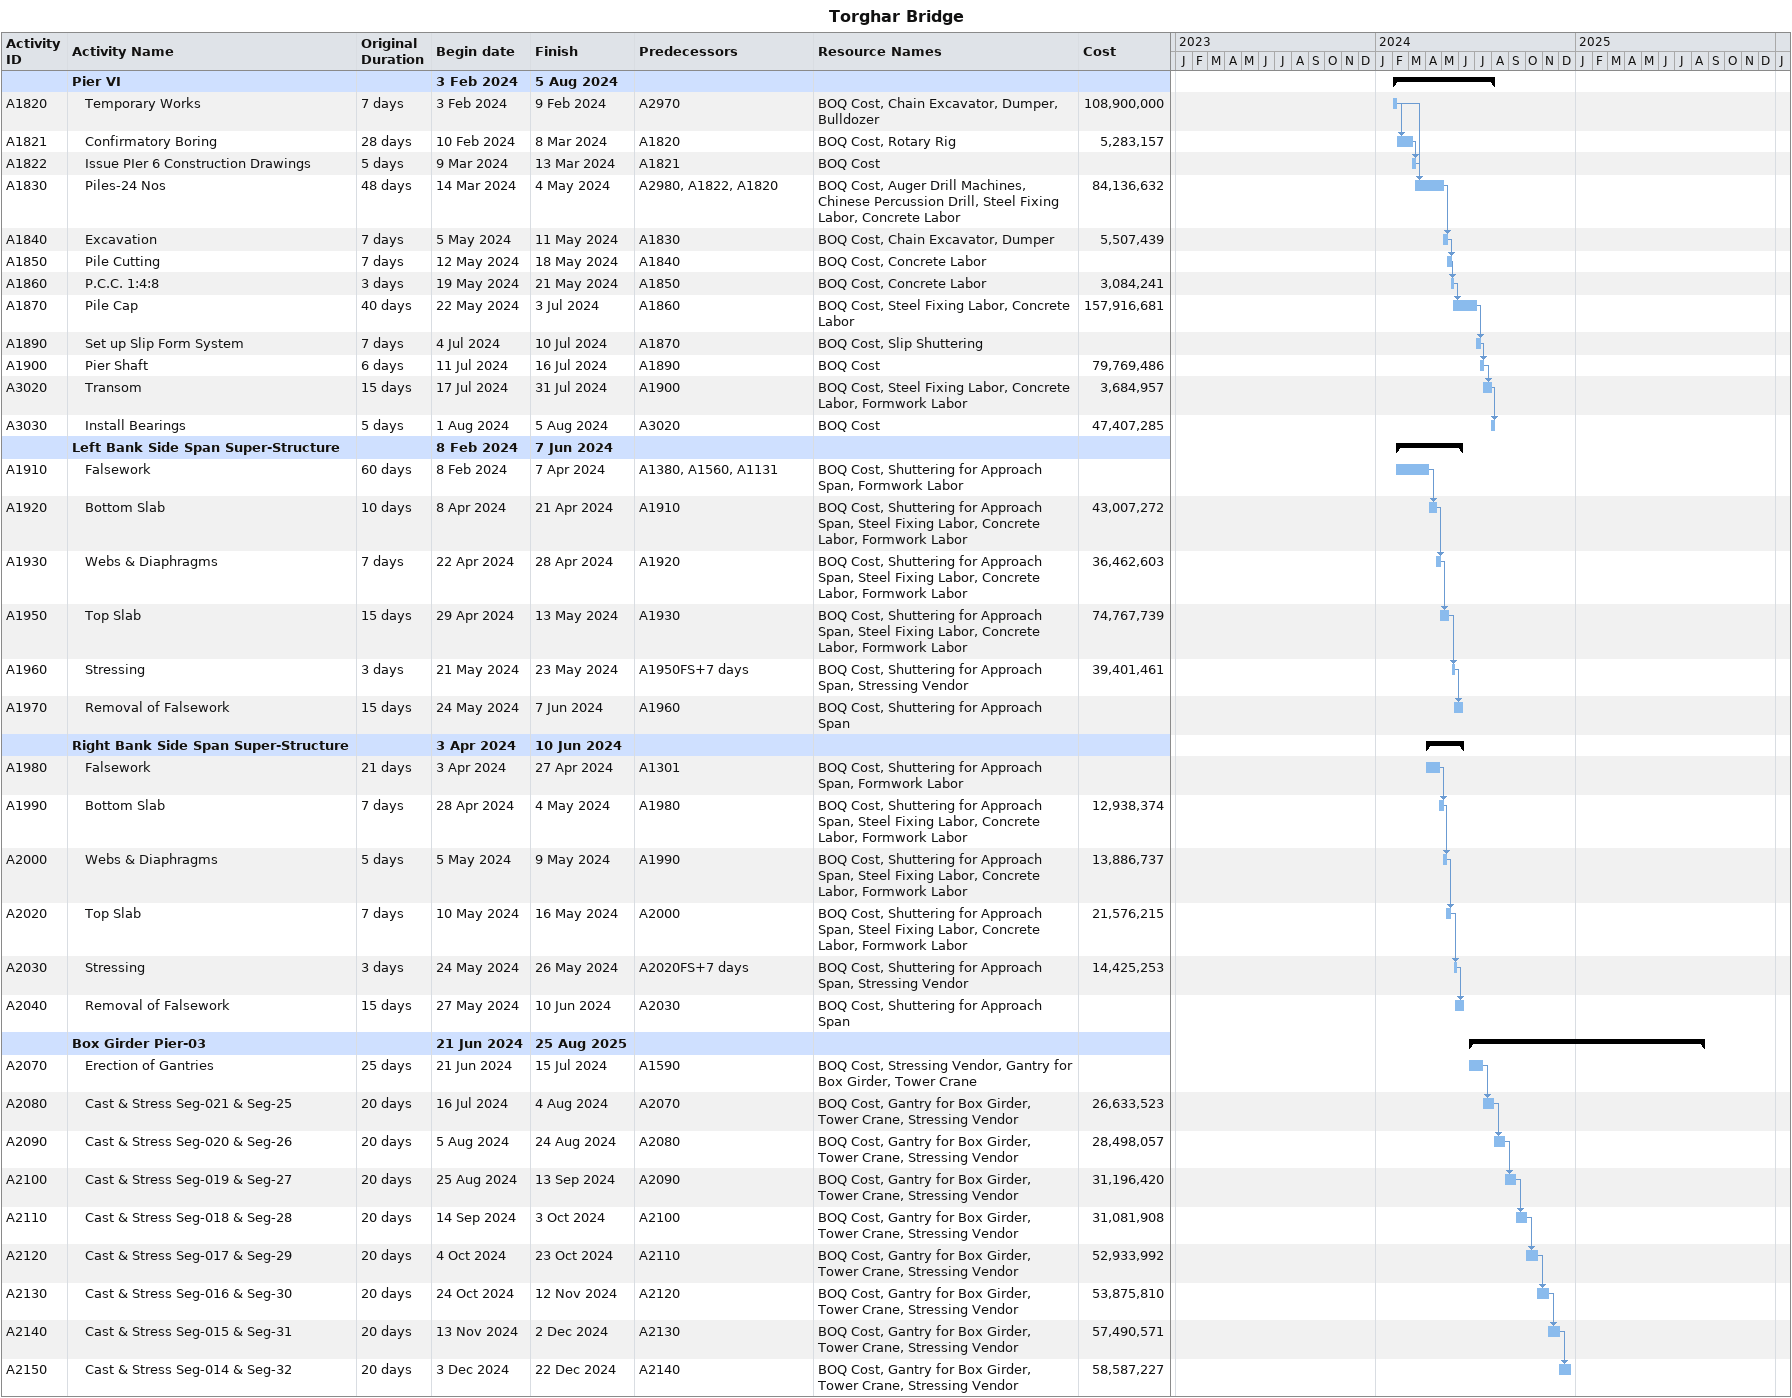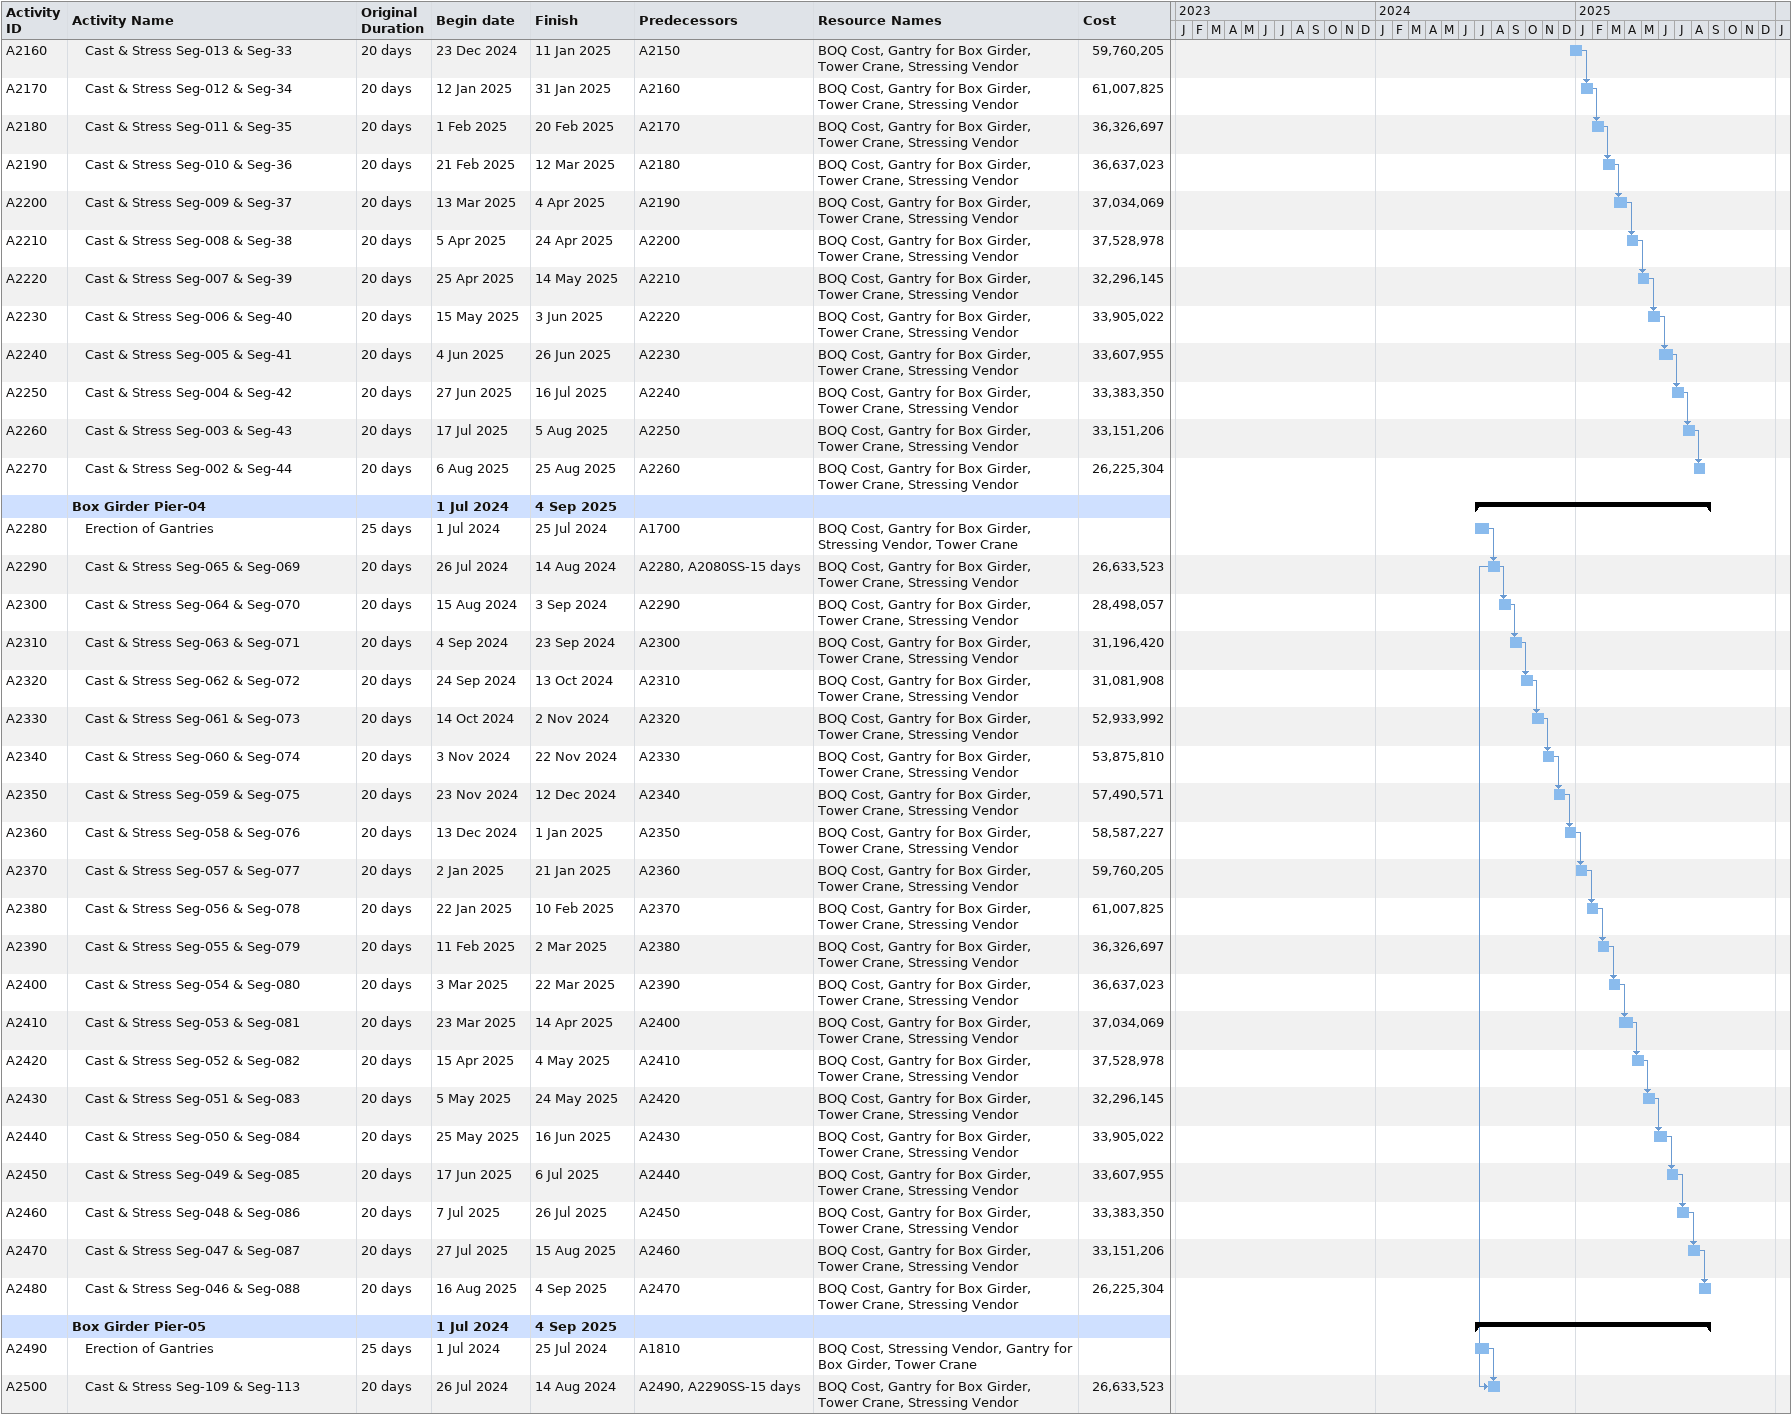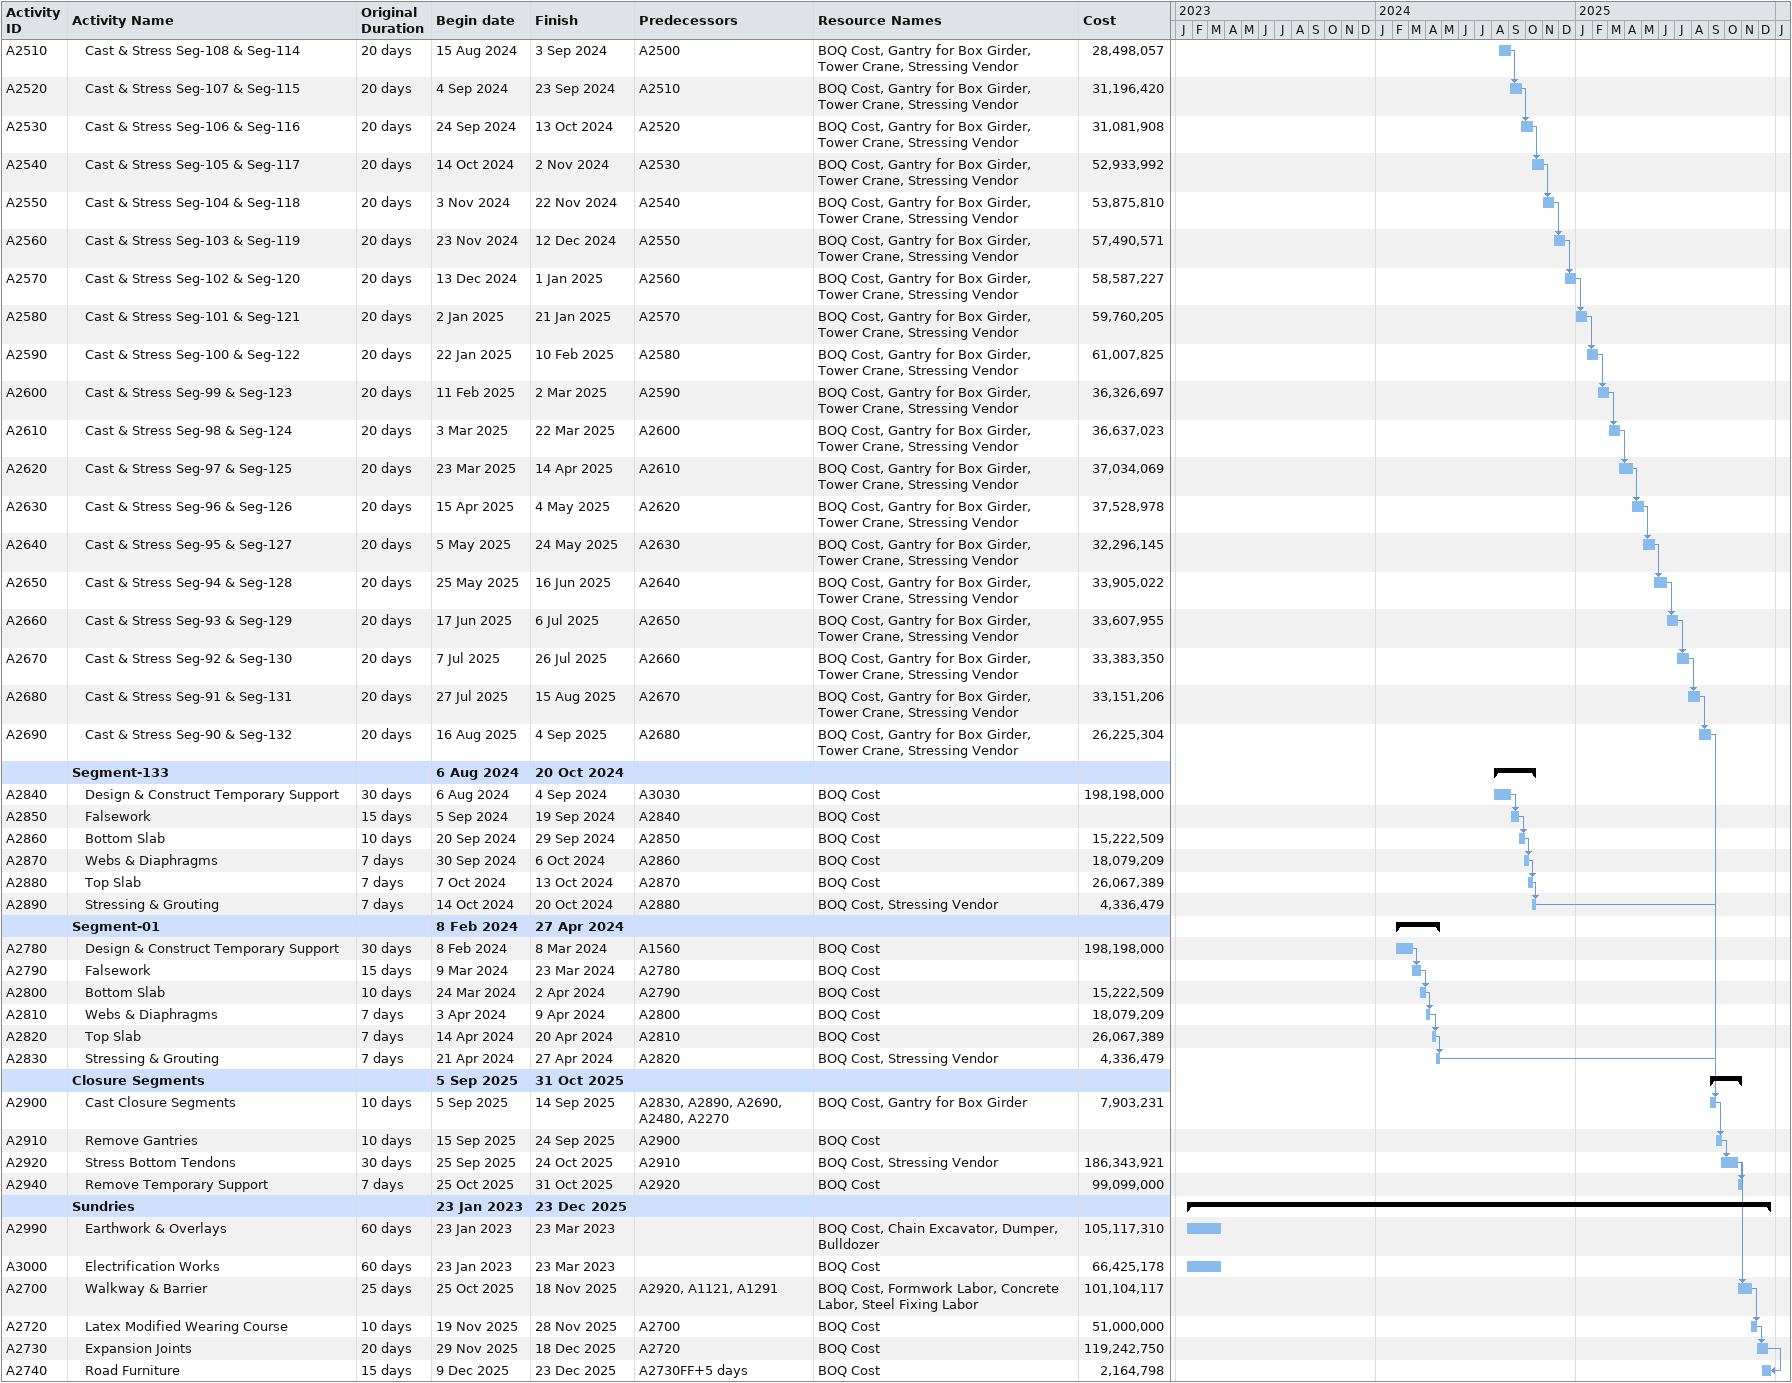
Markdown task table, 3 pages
Torghar Bridge

| ID | Level | Task | Original duration | Start | Finish | Predecessors | Resources | Cost |
|---|---|---|---|---|---|---|---|---|
|  | 1 | **Pier VI** |  | 2024-02-03 | 2024-08-05 |  |  |  |
| A1820 | 2 | Temporary Works | 7d | 2024-02-03 | 2024-02-09 | A2970 | BOQ Cost, Chain Excavator, Dumper, Bulldozer | 108900000 |
| A1821 | 2 | Confirmatory Boring | 28d | 2024-02-10 | 2024-03-08 | A1820 | BOQ Cost, Rotary Rig | 5283157 |
| A1822 | 2 | Issue PIer 6 Construction Drawings | 5d | 2024-03-09 | 2024-03-13 | A1821 | BOQ Cost |  |
| A1830 | 2 | Piles-24 Nos | 48d | 2024-03-14 | 2024-05-04 | A2980, A1822, A1820 | BOQ Cost, Auger Drill Machines, Chinese Percussion Drill, Steel Fixing Labor, Concrete Labor | 84136632 |
| A1840 | 2 | Excavation | 7d | 2024-05-05 | 2024-05-11 | A1830 | BOQ Cost, Chain Excavator, Dumper | 5507439 |
| A1850 | 2 | Pile Cutting | 7d | 2024-05-12 | 2024-05-18 | A1840 | BOQ Cost, Concrete Labor |  |
| A1860 | 2 | P.C.C. 1:4:8 | 3d | 2024-05-19 | 2024-05-21 | A1850 | BOQ Cost, Concrete Labor | 3084241 |
| A1870 | 2 | Pile Cap | 40d | 2024-05-22 | 2024-07-03 | A1860 | BOQ Cost, Steel Fixing Labor, Concrete Labor | 157916681 |
| A1890 | 2 | Set up Slip Form System | 7d | 2024-07-04 | 2024-07-10 | A1870 | BOQ Cost, Slip Shuttering |  |
| A1900 | 2 | Pier Shaft | 6d | 2024-07-11 | 2024-07-16 | A1890 | BOQ Cost | 79769486 |
| A3020 | 2 | Transom | 15d | 2024-07-17 | 2024-07-31 | A1900 | BOQ Cost, Steel Fixing Labor, Concrete Labor, Formwork Labor | 3684957 |
| A3030 | 2 | Install Bearings | 5d | 2024-08-01 | 2024-08-05 | A3020 | BOQ Cost | 47407285 |
|  | 1 | **Left Bank Side Span Super-Structure** |  | 2024-02-08 | 2024-06-07 |  |  |  |
| A1910 | 2 | Falsework | 60d | 2024-02-08 | 2024-04-07 | A1380, A1560, A1131 | BOQ Cost, Shuttering for Approach Span, Formwork Labor |  |
| A1920 | 2 | Bottom Slab | 10d | 2024-04-08 | 2024-04-21 | A1910 | BOQ Cost, Shuttering for Approach Span, Steel Fixing Labor, Concrete Labor, Formwork Labor | 43007272 |
| A1930 | 2 | Webs & Diaphragms | 7d | 2024-04-22 | 2024-04-28 | A1920 | BOQ Cost, Shuttering for Approach Span, Steel Fixing Labor, Concrete Labor, Formwork Labor | 36462603 |
| A1950 | 2 | Top Slab | 15d | 2024-04-29 | 2024-05-13 | A1930 | BOQ Cost, Shuttering for Approach Span, Steel Fixing Labor, Concrete Labor, Formwork Labor | 74767739 |
| A1960 | 2 | Stressing | 3d | 2024-05-21 | 2024-05-23 | A1950FS+7d | BOQ Cost, Shuttering for Approach Span, Stressing Vendor | 39401461 |
| A1970 | 2 | Removal of Falsework | 15d | 2024-05-24 | 2024-06-07 | A1960 | BOQ Cost, Shuttering for Approach Span |  |
|  | 1 | **Right Bank Side Span Super-Structure** |  | 2024-04-03 | 2024-06-10 |  |  |  |
| A1980 | 2 | Falsework | 21d | 2024-04-03 | 2024-04-27 | A1301 | BOQ Cost, Shuttering for Approach Span, Formwork Labor |  |
| A1990 | 2 | Bottom Slab | 7d | 2024-04-28 | 2024-05-04 | A1980 | BOQ Cost, Shuttering for Approach Span, Steel Fixing Labor, Concrete Labor, Formwork Labor | 12938374 |
| A2000 | 2 | Webs & Diaphragms | 5d | 2024-05-05 | 2024-05-09 | A1990 | BOQ Cost, Shuttering for Approach Span, Steel Fixing Labor, Concrete Labor, Formwork Labor | 13886737 |
| A2020 | 2 | Top Slab | 7d | 2024-05-10 | 2024-05-16 | A2000 | BOQ Cost, Shuttering for Approach Span, Steel Fixing Labor, Concrete Labor, Formwork Labor | 21576215 |
| A2030 | 2 | Stressing | 3d | 2024-05-24 | 2024-05-26 | A2020FS+7d | BOQ Cost, Shuttering for Approach Span, Stressing Vendor | 14425253 |
| A2040 | 2 | Removal of Falsework | 15d | 2024-05-27 | 2024-06-10 | A2030 | BOQ Cost, Shuttering for Approach Span |  |
|  | 1 | **Box Girder Pier-03** |  | 2024-06-21 | 2025-08-25 |  |  |  |
| A2070 | 2 | Erection of Gantries | 25d | 2024-06-21 | 2024-07-15 | A1590 | BOQ Cost, Stressing Vendor, Gantry for Box Girder, Tower Crane |  |
| A2080 | 2 | Cast & Stress Seg-021 & Seg-25 | 20d | 2024-07-16 | 2024-08-04 | A2070 | BOQ Cost, Gantry for Box Girder, Tower Crane, Stressing Vendor | 26633523 |
| A2090 | 2 | Cast & Stress Seg-020 & Seg-26 | 20d | 2024-08-05 | 2024-08-24 | A2080 | BOQ Cost, Gantry for Box Girder, Tower Crane, Stressing Vendor | 28498057 |
| A2100 | 2 | Cast & Stress Seg-019 & Seg-27 | 20d | 2024-08-25 | 2024-09-13 | A2090 | BOQ Cost, Gantry for Box Girder, Tower Crane, Stressing Vendor | 31196420 |
| A2110 | 2 | Cast & Stress Seg-018 & Seg-28 | 20d | 2024-09-14 | 2024-10-03 | A2100 | BOQ Cost, Gantry for Box Girder, Tower Crane, Stressing Vendor | 31081908 |
| A2120 | 2 | Cast & Stress Seg-017 & Seg-29 | 20d | 2024-10-04 | 2024-10-23 | A2110 | BOQ Cost, Gantry for Box Girder, Tower Crane, Stressing Vendor | 52933992 |
| A2130 | 2 | Cast & Stress Seg-016 & Seg-30 | 20d | 2024-10-24 | 2024-11-12 | A2120 | BOQ Cost, Gantry for Box Girder, Tower Crane, Stressing Vendor | 53875810 |
| A2140 | 2 | Cast & Stress Seg-015 & Seg-31 | 20d | 2024-11-13 | 2024-12-02 | A2130 | BOQ Cost, Gantry for Box Girder, Tower Crane, Stressing Vendor | 57490571 |
| A2150 | 2 | Cast & Stress Seg-014 & Seg-32 | 20d | 2024-12-03 | 2024-12-22 | A2140 | BOQ Cost, Gantry for Box Girder, Tower Crane, Stressing Vendor | 58587227 |
| A2160 | 2 | Cast & Stress Seg-013 & Seg-33 | 20d | 2024-12-23 | 2025-01-11 | A2150 | BOQ Cost, Gantry for Box Girder, Tower Crane, Stressing Vendor | 59760205 |
| A2170 | 2 | Cast & Stress Seg-012 & Seg-34 | 20d | 2025-01-12 | 2025-01-31 | A2160 | BOQ Cost, Gantry for Box Girder, Tower Crane, Stressing Vendor | 61007825 |
| A2180 | 2 | Cast & Stress Seg-011 & Seg-35 | 20d | 2025-02-01 | 2025-02-20 | A2170 | BOQ Cost, Gantry for Box Girder, Tower Crane, Stressing Vendor | 36326697 |
| A2190 | 2 | Cast & Stress Seg-010 & Seg-36 | 20d | 2025-02-21 | 2025-03-12 | A2180 | BOQ Cost, Gantry for Box Girder, Tower Crane, Stressing Vendor | 36637023 |
| A2200 | 2 | Cast & Stress Seg-009 & Seg-37 | 20d | 2025-03-13 | 2025-04-04 | A2190 | BOQ Cost, Gantry for Box Girder, Tower Crane, Stressing Vendor | 37034069 |
| A2210 | 2 | Cast & Stress Seg-008 & Seg-38 | 20d | 2025-04-05 | 2025-04-24 | A2200 | BOQ Cost, Gantry for Box Girder, Tower Crane, Stressing Vendor | 37528978 |
| A2220 | 2 | Cast & Stress Seg-007 & Seg-39 | 20d | 2025-04-25 | 2025-05-14 | A2210 | BOQ Cost, Gantry for Box Girder, Tower Crane, Stressing Vendor | 32296145 |
| A2230 | 2 | Cast & Stress Seg-006 & Seg-40 | 20d | 2025-05-15 | 2025-06-03 | A2220 | BOQ Cost, Gantry for Box Girder, Tower Crane, Stressing Vendor | 33905022 |
| A2240 | 2 | Cast & Stress Seg-005 & Seg-41 | 20d | 2025-06-04 | 2025-06-26 | A2230 | BOQ Cost, Gantry for Box Girder, Tower Crane, Stressing Vendor | 33607955 |
| A2250 | 2 | Cast & Stress Seg-004 & Seg-42 | 20d | 2025-06-27 | 2025-07-16 | A2240 | BOQ Cost, Gantry for Box Girder, Tower Crane, Stressing Vendor | 33383350 |
| A2260 | 2 | Cast & Stress Seg-003 & Seg-43 | 20d | 2025-07-17 | 2025-08-05 | A2250 | BOQ Cost, Gantry for Box Girder, Tower Crane, Stressing Vendor | 33151206 |
| A2270 | 2 | Cast & Stress Seg-002 & Seg-44 | 20d | 2025-08-06 | 2025-08-25 | A2260 | BOQ Cost, Gantry for Box Girder, Tower Crane, Stressing Vendor | 26225304 |
|  | 1 | **Box Girder Pier-04** |  | 2024-07-01 | 2025-09-04 |  |  |  |
| A2280 | 2 | Erection of Gantries | 25d | 2024-07-01 | 2024-07-25 | A1700 | BOQ Cost, Gantry for Box Girder, Stressing Vendor, Tower Crane |  |
| A2290 | 2 | Cast & Stress Seg-065 & Seg-069 | 20d | 2024-07-26 | 2024-08-14 | A2280, A2080SS-15d | BOQ Cost, Gantry for Box Girder, Tower Crane, Stressing Vendor | 26633523 |
| A2300 | 2 | Cast & Stress Seg-064 & Seg-070 | 20d | 2024-08-15 | 2024-09-03 | A2290 | BOQ Cost, Gantry for Box Girder, Tower Crane, Stressing Vendor | 28498057 |
| A2310 | 2 | Cast & Stress Seg-063 & Seg-071 | 20d | 2024-09-04 | 2024-09-23 | A2300 | BOQ Cost, Gantry for Box Girder, Tower Crane, Stressing Vendor | 31196420 |
| A2320 | 2 | Cast & Stress Seg-062 & Seg-072 | 20d | 2024-09-24 | 2024-10-13 | A2310 | BOQ Cost, Gantry for Box Girder, Tower Crane, Stressing Vendor | 31081908 |
| A2330 | 2 | Cast & Stress Seg-061 & Seg-073 | 20d | 2024-10-14 | 2024-11-02 | A2320 | BOQ Cost, Gantry for Box Girder, Tower Crane, Stressing Vendor | 52933992 |
| A2340 | 2 | Cast & Stress Seg-060 & Seg-074 | 20d | 2024-11-03 | 2024-11-22 | A2330 | BOQ Cost, Gantry for Box Girder, Tower Crane, Stressing Vendor | 53875810 |
| A2350 | 2 | Cast & Stress Seg-059 & Seg-075 | 20d | 2024-11-23 | 2024-12-12 | A2340 | BOQ Cost, Gantry for Box Girder, Tower Crane, Stressing Vendor | 57490571 |
| A2360 | 2 | Cast & Stress Seg-058 & Seg-076 | 20d | 2024-12-13 | 2025-01-01 | A2350 | BOQ Cost, Gantry for Box Girder, Tower Crane, Stressing Vendor | 58587227 |
| A2370 | 2 | Cast & Stress Seg-057 & Seg-077 | 20d | 2025-01-02 | 2025-01-21 | A2360 | BOQ Cost, Gantry for Box Girder, Tower Crane, Stressing Vendor | 59760205 |
| A2380 | 2 | Cast & Stress Seg-056 & Seg-078 | 20d | 2025-01-22 | 2025-02-10 | A2370 | BOQ Cost, Gantry for Box Girder, Tower Crane, Stressing Vendor | 61007825 |
| A2390 | 2 | Cast & Stress Seg-055 & Seg-079 | 20d | 2025-02-11 | 2025-03-02 | A2380 | BOQ Cost, Gantry for Box Girder, Tower Crane, Stressing Vendor | 36326697 |
| A2400 | 2 | Cast & Stress Seg-054 & Seg-080 | 20d | 2025-03-03 | 2025-03-22 | A2390 | BOQ Cost, Gantry for Box Girder, Tower Crane, Stressing Vendor | 36637023 |
| A2410 | 2 | Cast & Stress Seg-053 & Seg-081 | 20d | 2025-03-23 | 2025-04-14 | A2400 | BOQ Cost, Gantry for Box Girder, Tower Crane, Stressing Vendor | 37034069 |
| A2420 | 2 | Cast & Stress Seg-052 & Seg-082 | 20d | 2025-04-15 | 2025-05-04 | A2410 | BOQ Cost, Gantry for Box Girder, Tower Crane, Stressing Vendor | 37528978 |
| A2430 | 2 | Cast & Stress Seg-051 & Seg-083 | 20d | 2025-05-05 | 2025-05-24 | A2420 | BOQ Cost, Gantry for Box Girder, Tower Crane, Stressing Vendor | 32296145 |
| A2440 | 2 | Cast & Stress Seg-050 & Seg-084 | 20d | 2025-05-25 | 2025-06-16 | A2430 | BOQ Cost, Gantry for Box Girder, Tower Crane, Stressing Vendor | 33905022 |
| A2450 | 2 | Cast & Stress Seg-049 & Seg-085 | 20d | 2025-06-17 | 2025-07-06 | A2440 | BOQ Cost, Gantry for Box Girder, Tower Crane, Stressing Vendor | 33607955 |
| A2460 | 2 | Cast & Stress Seg-048 & Seg-086 | 20d | 2025-07-07 | 2025-07-26 | A2450 | BOQ Cost, Gantry for Box Girder, Tower Crane, Stressing Vendor | 33383350 |
| A2470 | 2 | Cast & Stress Seg-047 & Seg-087 | 20d | 2025-07-27 | 2025-08-15 | A2460 | BOQ Cost, Gantry for Box Girder, Tower Crane, Stressing Vendor | 33151206 |
| A2480 | 2 | Cast & Stress Seg-046 & Seg-088 | 20d | 2025-08-16 | 2025-09-04 | A2470 | BOQ Cost, Gantry for Box Girder, Tower Crane, Stressing Vendor | 26225304 |
|  | 1 | **Box Girder Pier-05** |  | 2024-07-01 | 2025-09-04 |  |  |  |
| A2490 | 2 | Erection of Gantries | 25d | 2024-07-01 | 2024-07-25 | A1810 | BOQ Cost, Stressing Vendor, Gantry for Box Girder, Tower Crane |  |
| A2500 | 2 | Cast & Stress Seg-109 & Seg-113 | 20d | 2024-07-26 | 2024-08-14 | A2490, A2290SS-15d | BOQ Cost, Gantry for Box Girder, Tower Crane, Stressing Vendor | 26633523 |
| A2510 | 2 | Cast & Stress Seg-108 & Seg-114 | 20d | 2024-08-15 | 2024-09-03 | A2500 | BOQ Cost, Gantry for Box Girder, Tower Crane, Stressing Vendor | 28498057 |
| A2520 | 2 | Cast & Stress Seg-107 & Seg-115 | 20d | 2024-09-04 | 2024-09-23 | A2510 | BOQ Cost, Gantry for Box Girder, Tower Crane, Stressing Vendor | 31196420 |
| A2530 | 2 | Cast & Stress Seg-106 & Seg-116 | 20d | 2024-09-24 | 2024-10-13 | A2520 | BOQ Cost, Gantry for Box Girder, Tower Crane, Stressing Vendor | 31081908 |
| A2540 | 2 | Cast & Stress Seg-105 & Seg-117 | 20d | 2024-10-14 | 2024-11-02 | A2530 | BOQ Cost, Gantry for Box Girder, Tower Crane, Stressing Vendor | 52933992 |
| A2550 | 2 | Cast & Stress Seg-104 & Seg-118 | 20d | 2024-11-03 | 2024-11-22 | A2540 | BOQ Cost, Gantry for Box Girder, Tower Crane, Stressing Vendor | 53875810 |
| A2560 | 2 | Cast & Stress Seg-103 & Seg-119 | 20d | 2024-11-23 | 2024-12-12 | A2550 | BOQ Cost, Gantry for Box Girder, Tower Crane, Stressing Vendor | 57490571 |
| A2570 | 2 | Cast & Stress Seg-102 & Seg-120 | 20d | 2024-12-13 | 2025-01-01 | A2560 | BOQ Cost, Gantry for Box Girder, Tower Crane, Stressing Vendor | 58587227 |
| A2580 | 2 | Cast & Stress Seg-101 & Seg-121 | 20d | 2025-01-02 | 2025-01-21 | A2570 | BOQ Cost, Gantry for Box Girder, Tower Crane, Stressing Vendor | 59760205 |
| A2590 | 2 | Cast & Stress Seg-100 & Seg-122 | 20d | 2025-01-22 | 2025-02-10 | A2580 | BOQ Cost, Gantry for Box Girder, Tower Crane, Stressing Vendor | 61007825 |
| A2600 | 2 | Cast & Stress Seg-99 & Seg-123 | 20d | 2025-02-11 | 2025-03-02 | A2590 | BOQ Cost, Gantry for Box Girder, Tower Crane, Stressing Vendor | 36326697 |
| A2610 | 2 | Cast & Stress Seg-98 & Seg-124 | 20d | 2025-03-03 | 2025-03-22 | A2600 | BOQ Cost, Gantry for Box Girder, Tower Crane, Stressing Vendor | 36637023 |
| A2620 | 2 | Cast & Stress Seg-97 & Seg-125 | 20d | 2025-03-23 | 2025-04-14 | A2610 | BOQ Cost, Gantry for Box Girder, Tower Crane, Stressing Vendor | 37034069 |
| A2630 | 2 | Cast & Stress Seg-96 & Seg-126 | 20d | 2025-04-15 | 2025-05-04 | A2620 | BOQ Cost, Gantry for Box Girder, Tower Crane, Stressing Vendor | 37528978 |
| A2640 | 2 | Cast & Stress Seg-95 & Seg-127 | 20d | 2025-05-05 | 2025-05-24 | A2630 | BOQ Cost, Gantry for Box Girder, Tower Crane, Stressing Vendor | 32296145 |
| A2650 | 2 | Cast & Stress Seg-94 & Seg-128 | 20d | 2025-05-25 | 2025-06-16 | A2640 | BOQ Cost, Gantry for Box Girder, Tower Crane, Stressing Vendor | 33905022 |
| A2660 | 2 | Cast & Stress Seg-93 & Seg-129 | 20d | 2025-06-17 | 2025-07-06 | A2650 | BOQ Cost, Gantry for Box Girder, Tower Crane, Stressing Vendor | 33607955 |
| A2670 | 2 | Cast & Stress Seg-92 & Seg-130 | 20d | 2025-07-07 | 2025-07-26 | A2660 | BOQ Cost, Gantry for Box Girder, Tower Crane, Stressing Vendor | 33383350 |
| A2680 | 2 | Cast & Stress Seg-91 & Seg-131 | 20d | 2025-07-27 | 2025-08-15 | A2670 | BOQ Cost, Gantry for Box Girder, Tower Crane, Stressing Vendor | 33151206 |
| A2690 | 2 | Cast & Stress Seg-90 & Seg-132 | 20d | 2025-08-16 | 2025-09-04 | A2680 | BOQ Cost, Gantry for Box Girder, Tower Crane, Stressing Vendor | 26225304 |
|  | 1 | **Segment-133** |  | 2024-08-06 | 2024-10-20 |  |  |  |
| A2840 | 2 | Design & Construct Temporary Support | 30d | 2024-08-06 | 2024-09-04 | A3030 | BOQ Cost | 198198000 |
| A2850 | 2 | Falsework | 15d | 2024-09-05 | 2024-09-19 | A2840 | BOQ Cost |  |
| A2860 | 2 | Bottom Slab | 10d | 2024-09-20 | 2024-09-29 | A2850 | BOQ Cost | 15222509 |
| A2870 | 2 | Webs & Diaphragms | 7d | 2024-09-30 | 2024-10-06 | A2860 | BOQ Cost | 18079209 |
| A2880 | 2 | Top Slab | 7d | 2024-10-07 | 2024-10-13 | A2870 | BOQ Cost | 26067389 |
| A2890 | 2 | Stressing & Grouting | 7d | 2024-10-14 | 2024-10-20 | A2880 | BOQ Cost, Stressing Vendor | 4336479 |
|  | 1 | **Segment-01** |  | 2024-02-08 | 2024-04-27 |  |  |  |
| A2780 | 2 | Design & Construct Temporary Support | 30d | 2024-02-08 | 2024-03-08 | A1560 | BOQ Cost | 198198000 |
| A2790 | 2 | Falsework | 15d | 2024-03-09 | 2024-03-23 | A2780 | BOQ Cost |  |
| A2800 | 2 | Bottom Slab | 10d | 2024-03-24 | 2024-04-02 | A2790 | BOQ Cost | 15222509 |
| A2810 | 2 | Webs & Diaphragms | 7d | 2024-04-03 | 2024-04-09 | A2800 | BOQ Cost | 18079209 |
| A2820 | 2 | Top Slab | 7d | 2024-04-14 | 2024-04-20 | A2810 | BOQ Cost | 26067389 |
| A2830 | 2 | Stressing & Grouting | 7d | 2024-04-21 | 2024-04-27 | A2820 | BOQ Cost, Stressing Vendor | 4336479 |
|  | 1 | **Closure Segments** |  | 2025-09-05 | 2025-10-31 |  |  |  |
| A2900 | 2 | Cast Closure Segments | 10d | 2025-09-05 | 2025-09-14 | A2830, A2890, A2690, A2480, A2270 | BOQ Cost, Gantry for Box Girder | 7903231 |
| A2910 | 2 | Remove Gantries | 10d | 2025-09-15 | 2025-09-24 | A2900 | BOQ Cost |  |
| A2920 | 2 | Stress Bottom Tendons | 30d | 2025-09-25 | 2025-10-24 | A2910 | BOQ Cost, Stressing Vendor | 186343921 |
| A2940 | 2 | Remove Temporary Support | 7d | 2025-10-25 | 2025-10-31 | A2920 | BOQ Cost | 99099000 |
|  | 1 | **Sundries** |  | 2023-01-23 | 2025-12-23 |  |  |  |
| A2990 | 2 | Earthwork & Overlays | 60d | 2023-01-23 | 2023-03-23 |  | BOQ Cost, Chain Excavator, Dumper, Bulldozer | 105117310 |
| A3000 | 2 | Electrification Works | 60d | 2023-01-23 | 2023-03-23 |  | BOQ Cost | 66425178 |
| A2700 | 2 | Walkway & Barrier | 25d | 2025-10-25 | 2025-11-18 | A2920, A1121, A1291 | BOQ Cost, Formwork Labor, Concrete Labor, Steel Fixing Labor | 101104117 |
| A2720 | 2 | Latex Modified Wearing Course | 10d | 2025-11-19 | 2025-11-28 | A2700 | BOQ Cost | 51000000 |
| A2730 | 2 | Expansion Joints | 20d | 2025-11-29 | 2025-12-18 | A2720 | BOQ Cost | 119242750 |
| A2740 | 2 | Road Furniture | 15d | 2025-12-09 | 2025-12-23 | A2730FF+5d | BOQ Cost | 2164798 |
